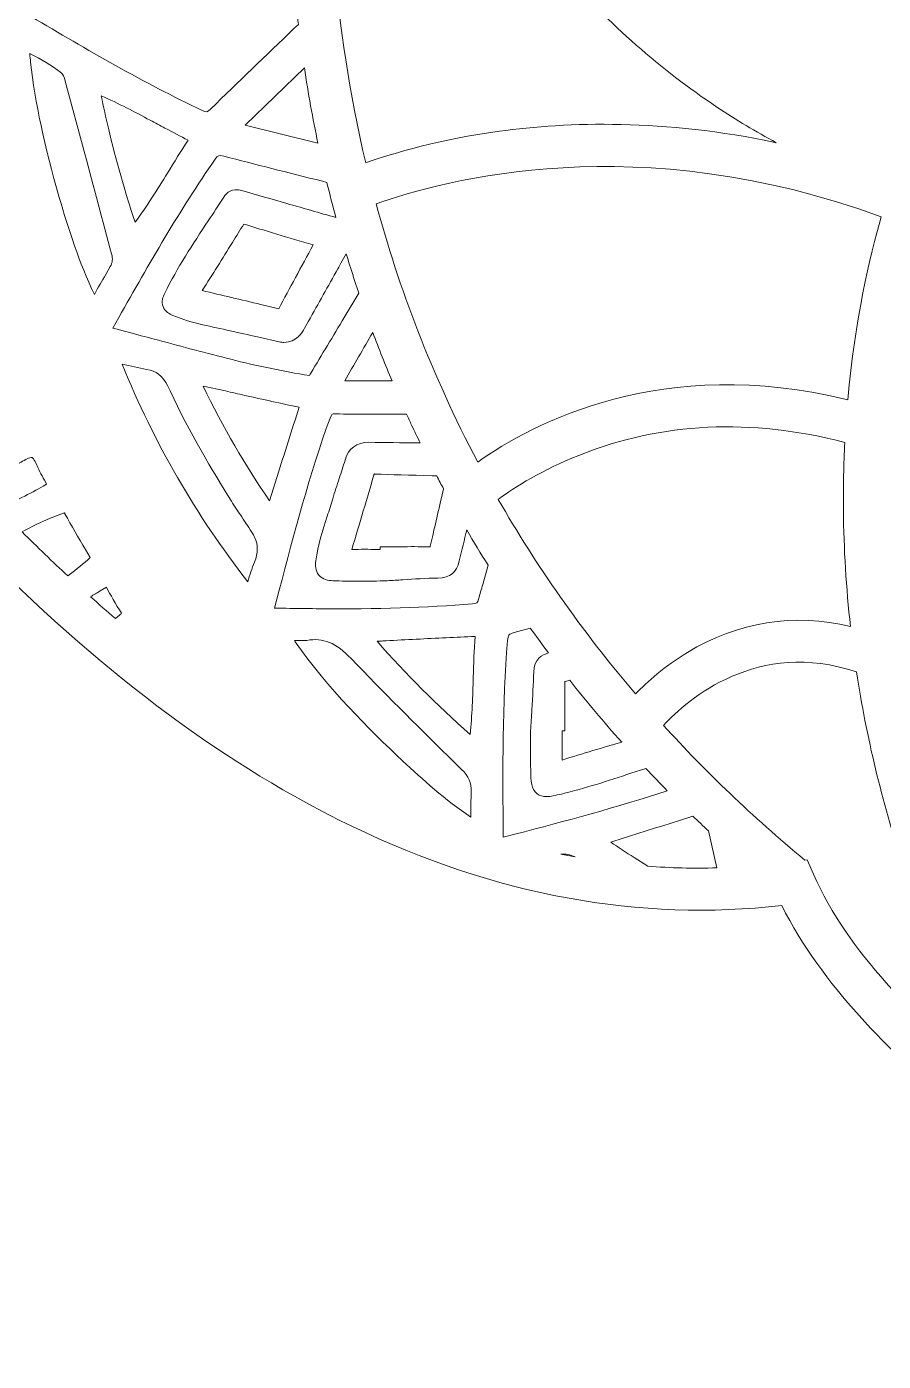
# Model space of a CAD drawing. Extents: x 126 to 2875, y -2951 to -49.
# Drawn here: x 1079 to 1402, y -2951 to -2448 of the extents above; entities that cross this region are included whole.
import ezdxf

# ---------------------------------------------------------------- set-up
doc = ezdxf.new("R2010")
doc.units = 0
doc.header["$MEASUREMENT"] = 0
doc.layers.add('Layer 1', color=7, linetype='Continuous')

# ---------------------------------------------------------------- blocks, each defined once
blk = doc.blocks.new('block 2')
at = {"layer": 'Layer 1', "lineweight": 0}
for points, knots in [([(2818.52, -1015.73), (2765.29, -1065.49), (2703.63, -1093.3), (2640.24, -1096.15), (2556.69, -1099.87), (2474.7, -1071.45), (2412.6, -1046.28), (2390.46, -1037.31), (2368.11, -1027.6), (2346.48, -1018.23), (2338.27, -1014.67), (2330.02, -1011.09), (2321.71, -1007.53), (2370.51, -1008.44), (2426.27, -1007.2), (2513.09, -924.65), (2568.78, -871.7), (2642.17, -798.11), (2625.81, -711.87), (2622.52, -694.49), (2611.09, -653.09), (2560.09, -612.54), (2565.36, -622.37), (2601.86, -692.87), (2569.54, -747.69), (2554.2, -773.71), (2526.78, -791.73), (2470.03, -803.98), (2455.63, -807.08), (2439.86, -809.44), (2422.81, -811.04), (2491.94, -734.79), (2533.75, -634.63), (2547.11, -513), (2561.91, -378.42), (2538.09, -252.24), (2515.5, -170.1), (2510.84, -153.21), (2505.7, -136.24), (2500.21, -119.65), (2496.11, -107.32), (2491.02, -97.85), (2485.03, -91.28), (2485.03, -91.28), (2489.08, -88.91), (2489.08, -88.91), (2488.22, -87.43), (2467.53, -52.75), (2420.58, -50.35), (2390.21, -48.79), (2356.11, -61.25), (2319.21, -87.4), (2293.72, -105.48), (2266.78, -130.21), (2238.64, -161.33), (2186.92, -191.97), (2146.46, -219.39), (2111.33, -247.55), (2059.02, -289.5), (2001.37, -329.63), (1934.36, -338.98), (1877.45, -346.93), (1826.29, -329.19), (1772.12, -310.4), (1744.15, -300.69), (1715.23, -290.66), (1685.52, -284.53), (1598.6, -266.59), (1534.9, -282.01), (1500.31, -329.06), (1465.72, -282.01), (1402.02, -266.61), (1315.1, -284.53), (1285.39, -290.66), (1256.47, -300.69), (1228.5, -310.4), (1174.33, -329.19), (1123.17, -346.93), (1066.26, -338.98), (999.25, -329.63), (941.6, -289.5), (889.29, -247.55), (854.16, -219.39), (813.72, -191.97), (761.98, -161.33), (733.84, -130.21), (706.9, -105.48), (681.41, -87.4), (644.51, -61.25), (610.42, -48.78), (580.04, -50.35), (533.09, -52.75), (512.4, -87.43), (511.54, -88.91), (511.54, -88.91), (515.6, -91.28), (515.6, -91.28), (509.6, -97.85), (504.51, -107.32), (500.43, -119.65), (494.91, -136.25), (489.76, -153.22), (485.12, -170.1), (462.53, -252.24), (438.71, -378.42), (453.51, -513), (466.87, -634.63), (508.68, -734.79), (577.81, -811.04), (560.76, -809.44), (544.99, -807.08), (530.59, -803.98), (473.84, -791.73), (446.42, -773.71), (431.08, -747.69), (398.76, -692.87), (435.26, -622.37), (440.53, -612.54), (389.53, -653.09), (378.1, -694.49), (374.81, -711.87), (358.45, -798.11), (431.84, -871.7), (487.53, -924.65), (574.36, -1007.2), (630.11, -1008.44), (678.91, -1007.53), (670.6, -1011.09), (662.35, -1014.67), (654.14, -1018.23), (632.51, -1027.6), (610.16, -1037.31), (588.02, -1046.28), (525.92, -1071.45), (443.9, -1099.88), (360.39, -1096.15), (296.99, -1093.3), (235.33, -1065.49), (182.1, -1015.73), (182.1, -1015.73), (125.87, -963.15), (125.87, -963.15), (125.87, -963.15), (170.22, -1026.07), (170.22, -1026.07), (219.77, -1096.34), (304.4, -1156.08), (385.84, -1178.26), (421.01, -1187.83), (457.96, -1193.28), (496.54, -1194.59), (485.65, -1205.66), (470.29, -1222.36), (453.05, -1244.47), (422.71, -1283.4), (380.73, -1347.02), (353.04, -1429.06), (321.9, -1521.35), (314.84, -1617.62), (332.07, -1715.18), (353.53, -1836.78), (412.97, -1960.62), (508.76, -2083.27), (508.76, -2083.27), (517.35, -2094.25), (517.35, -2094.25), (517.35, -2094.25), (522.39, -2081.24), (522.39, -2081.24), (522.59, -2080.7), (544.03, -2026.57), (607.28, -1966.45), (618.55, -1955.74), (631.63, -1944.41), (646.68, -1932.9), (644.92, -1962.85), (643.59, -2025.77), (654.99, -2105.75), (664.24, -2170.7), (680.05, -2233.27), (701.96, -2291.74), (729.36, -2364.83), (766.43, -2431.68), (812.16, -2490.44), (814.05, -2493.21), (839.63, -2531.25), (859.49, -2587.32), (878.32, -2640.42), (895.73, -2721.14), (871.87, -2804.06), (871.87, -2804.06), (865.62, -2825.84), (865.62, -2825.84), (865.62, -2825.84), (884.08, -2812.68), (884.08, -2812.68), (885.65, -2811.57), (922.92, -2784.71), (954.16, -2735.73), (978.8, -2697.08), (1003.28, -2637.97), (992.89, -2564.05), (993.48, -2564.79), (994.03, -2565.49), (994.54, -2566.17), (1016.21, -2595.31), (1039.76, -2622.73), (1064.5, -2647.63), (1109.21, -2692.65), (1155.37, -2726.78), (1201.72, -2749.11), (1255.68, -2775.1), (1310.13, -2785.14), (1363.64, -2778.93), (1378.87, -2809.5), (1404.34, -2833.21), (1429, -2856.2), (1455.2, -2880.59), (1479.94, -2903.62), (1493.04, -2933.91), (1493.04, -2933.91), (1500.31, -2950.67), (1500.31, -2950.67), (1500.31, -2950.67), (1507.58, -2933.91), (1507.58, -2933.91), (1520.68, -2903.62), (1545.42, -2880.59), (1571.62, -2856.2), (1596.29, -2833.21), (1621.76, -2809.5), (1636.98, -2778.93), (1690.49, -2785.14), (1744.94, -2775.1), (1798.9, -2749.11), (1845.25, -2726.78), (1891.43, -2692.65), (1936.12, -2647.63), (1960.86, -2622.73), (1984.41, -2595.33), (2006.08, -2566.18), (2006.59, -2565.5), (2007.14, -2564.79), (2007.73, -2564.05), (1997.35, -2637.97), (2021.82, -2697.08), (2046.46, -2735.73), (2077.7, -2784.71), (2114.98, -2811.57), (2116.54, -2812.68), (2116.54, -2812.68), (2135, -2825.84), (2135, -2825.84), (2135, -2825.84), (2128.75, -2804.06), (2128.75, -2804.06), (2104.89, -2721.14), (2122.3, -2640.42), (2141.13, -2587.32), (2161.01, -2531.22), (2186.59, -2493.18), (2188.46, -2490.44), (2234.19, -2431.68), (2271.26, -2364.83), (2298.65, -2291.74), (2320.57, -2233.27), (2336.38, -2170.7), (2345.63, -2105.75), (2357.03, -2025.77), (2355.7, -1962.85), (2353.94, -1932.9), (2368.99, -1944.41), (2382.07, -1955.74), (2393.34, -1966.45), (2456.59, -2026.57), (2478.03, -2080.7), (2478.23, -2081.24), (2478.23, -2081.24), (2483.25, -2094.29), (2483.25, -2094.29), (2483.25, -2094.29), (2491.86, -2083.27), (2491.86, -2083.27), (2587.65, -1960.62), (2647.09, -1836.78), (2668.55, -1715.18), (2685.78, -1617.62), (2678.72, -1521.35), (2647.58, -1429.06), (2619.89, -1347.02), (2577.91, -1283.4), (2547.57, -1244.47), (2530.33, -1222.36), (2514.97, -1205.66), (2504.08, -1194.59), (2542.66, -1193.28), (2579.61, -1187.83), (2614.78, -1178.26), (2696.22, -1156.08), (2780.85, -1096.34), (2830.4, -1026.07), (2830.4, -1026.07), (2874.75, -963.15), (2874.75, -963.15), (2874.75, -963.15), (2818.52, -1015.73), (2818.52, -1015.73)], [0, 0, 0, 0, 1, 1, 1, 2, 2, 2, 3, 3, 3, 4, 4, 4, 5, 5, 5, 6, 6, 6, 7, 7, 7, 8, 8, 8, 9, 9, 9, 10, 10, 10, 11, 11, 11, 12, 12, 12, 13, 13, 13, 14, 14, 14, 15, 15, 15, 16, 16, 16, 17, 17, 17, 18, 18, 18, 19, 19, 19, 20, 20, 20, 21, 21, 21, 22, 22, 22, 23, 23, 23, 24, 24, 24, 25, 25, 25, 26, 26, 26, 27, 27, 27, 28, 28, 28, 29, 29, 29, 30, 30, 30, 31, 31, 31, 32, 32, 32, 33, 33, 33, 34, 34, 34, 35, 35, 35, 36, 36, 36, 37, 37, 37, 38, 38, 38, 39, 39, 39, 40, 40, 40, 41, 41, 41, 42, 42, 42, 43, 43, 43, 44, 44, 44, 45, 45, 45, 46, 46, 46, 47, 47, 47, 48, 48, 48, 49, 49, 49, 50, 50, 50, 51, 51, 51, 52, 52, 52, 53, 53, 53, 54, 54, 54, 55, 55, 55, 56, 56, 56, 57, 57, 57, 58, 58, 58, 59, 59, 59, 60, 60, 60, 61, 61, 61, 62, 62, 62, 63, 63, 63, 64, 64, 64, 65, 65, 65, 66, 66, 66, 67, 67, 67, 68, 68, 68, 69, 69, 69, 70, 70, 70, 71, 71, 71, 72, 72, 72, 73, 73, 73, 74, 74, 74, 75, 75, 75, 76, 76, 76, 77, 77, 77, 78, 78, 78, 79, 79, 79, 80, 80, 80, 81, 81, 81, 82, 82, 82, 83, 83, 83, 84, 84, 84, 85, 85, 85, 86, 86, 86, 87, 87, 87, 88, 88, 88, 89, 89, 89, 90, 90, 90, 91, 91, 91, 92, 92, 92, 93, 93, 93, 94, 94, 94, 95, 95, 95, 96, 96, 96, 97, 97, 97, 98, 98, 98, 99, 99, 99, 100, 100, 100, 101, 101, 101, 102, 102, 102, 102]), ([(1080.94, -2444.11), (1080.94, -2444.11), (1080.03, -2443.57), (1080.03, -2443.57), (1080.03, -2443.57), (1083.94, -2439.61), (1083.94, -2439.61), (1099.82, -2423.59), (1116.22, -2407.02), (1133.7, -2392.22), (1135.18, -2390.96), (1135.39, -2391.01), (1136.83, -2391.82), (1149.78, -2399.13), (1162.65, -2406.27), (1176.91, -2414.17), (1176.91, -2414.17), (1178.65, -2415.14), (1178.65, -2415.14), (1178.84, -2418.26), (1179.05, -2421.41), (1179.3, -2424.57), (1179.89, -2432.09), (1180.63, -2439.55), (1181.52, -2446.97), (1181.52, -2446.97), (1179.84, -2448.58), (1179.84, -2448.58), (1169.25, -2458.76), (1158.88, -2468.74), (1148.46, -2478.88), (1147.18, -2480.15), (1146.98, -2480.18), (1145.3, -2479.39), (1123.15, -2468.99), (1101.69, -2456.34), (1080.94, -2444.11)], [0, 0, 0, 0, 1, 1, 1, 2, 2, 2, 3, 3, 3, 4, 4, 4, 5, 5, 5, 6, 6, 6, 7, 7, 7, 8, 8, 8, 9, 9, 9, 10, 10, 10, 11, 11, 11, 12, 12, 12, 12]), ([(1281.26, -2427.12), (1298.62, -2446.91), (1317.98, -2463.99), (1339.23, -2478.15), (1346.46, -2482.98), (1353.92, -2487.41), (1361.58, -2491.56), (1319.22, -2482.51), (1282.95, -2483.73), (1257.29, -2487.24), (1234.89, -2490.3), (1217.66, -2495.35), (1206.89, -2499.14), (1200.59, -2472.47), (1197, -2447.3), (1195.18, -2424.54), (1208.66, -2420.3), (1242.41, -2412.78), (1281.26, -2427.12)], [0, 0, 0, 0, 1, 1, 1, 2, 2, 2, 3, 3, 3, 4, 4, 4, 5, 5, 5, 6, 6, 6, 6]), ([(1110.66, -2538.24), (1110.66, -2538.24), (1108.95, -2541.19), (1108.95, -2541.19), (1107.55, -2543.64), (1106.09, -2546.16), (1104.68, -2548.69), (1098.9, -2536.68), (1094.91, -2524.06), (1091.46, -2512.17), (1085.8, -2492.61), (1082.34, -2476.43), (1080.63, -2461.25), (1080.52, -2460.12), (1080.4, -2459.05), (1080.33, -2457.94), (1084.66, -2460.22), (1088.45, -2462.42), (1092.05, -2465.05), (1092.86, -2465.65), (1093.28, -2466.74), (1093.71, -2468.31), (1093.71, -2468.31), (1101.04, -2495.71), (1101.04, -2495.71), (1104.41, -2508.29), (1107.78, -2520.89), (1111.17, -2533.48), (1111.66, -2535.3), (1111.5, -2536.76), (1110.66, -2538.24)], [0, 0, 0, 0, 1, 1, 1, 2, 2, 2, 3, 3, 3, 4, 4, 4, 5, 5, 5, 6, 6, 6, 7, 7, 7, 8, 8, 8, 9, 9, 9, 10, 10, 10, 10]), ([(1183.78, -2463.32), (1185.24, -2472.88), (1186.93, -2482.38), (1188.89, -2491.75), (1188.89, -2491.75), (1161.46, -2484.9), (1161.46, -2484.9), (1161.46, -2484.9), (1183.78, -2463.32), (1183.78, -2463.32)], [0, 0, 0, 0, 1, 1, 1, 2, 2, 2, 3, 3, 3, 3]), ([(1109.95, -2486.07), (1109, -2482.05), (1108.11, -2478.01), (1107.28, -2473.91), (1113.83, -2476.73), (1119.86, -2479.96), (1125.72, -2483.11), (1127.57, -2484.11), (1129.41, -2485.09), (1131.26, -2486.07), (1134.11, -2487.57), (1137.05, -2489.11), (1140.04, -2490.61), (1137.32, -2494.7), (1134.72, -2498.89), (1132.22, -2502.98), (1128.39, -2509.18), (1124.47, -2515.59), (1120.03, -2521.51), (1116.12, -2509.85), (1112.78, -2498.12), (1109.95, -2486.07)], [0, 0, 0, 0, 1, 1, 1, 2, 2, 2, 3, 3, 3, 4, 4, 4, 5, 5, 5, 6, 6, 6, 7, 7, 7, 7]), ([(1210.82, -2514.61), (1236.3, -2505.49), (1309.78, -2485.77), (1401.14, -2519.52), (1396.82, -2534.35), (1391.26, -2558), (1388.52, -2588.42), (1318.65, -2571.2), (1269.8, -2597.18), (1249.09, -2611.88), (1231.55, -2578.67), (1219.27, -2545.78), (1210.82, -2514.61)], [0, 0, 0, 0, 1, 1, 1, 2, 2, 2, 3, 3, 3, 4, 4, 4, 4]), ([(1156.11, -2573.16), (1146.99, -2570.87), (1137.76, -2568.38), (1128.82, -2565.99), (1123.07, -2564.46), (1117.33, -2562.91), (1111.58, -2561.4), (1111.58, -2561.4), (1113.88, -2557.38), (1113.88, -2557.38), (1125.16, -2537.47), (1136.86, -2516.89), (1150.16, -2497.81), (1151.25, -2496.25), (1151.54, -2496.15), (1153.48, -2496.66), (1165.26, -2499.68), (1177.42, -2502.77), (1190.63, -2506.09), (1190.63, -2506.09), (1192.25, -2506.51), (1192.25, -2506.51), (1193.33, -2510.94), (1194.47, -2515.37), (1195.65, -2519.75), (1189.5, -2517.98), (1183.34, -2516.23), (1177.16, -2514.45), (1171.53, -2512.84), (1165.88, -2511.22), (1160.23, -2509.59), (1156.55, -2508.53), (1154.5, -2510.35), (1153.4, -2512.06), (1151.47, -2515.07), (1149.51, -2518.06), (1147.53, -2521.04), (1141.82, -2529.7), (1135.91, -2538.64), (1131.18, -2548.23), (1130.51, -2549.59), (1129.83, -2551.4), (1130.55, -2553.3), (1131.26, -2555.2), (1133, -2556.1), (1134.25, -2556.61), (1137.89, -2558.11), (1141.59, -2559.27), (1145.54, -2560.15), (1152.41, -2561.67), (1159.29, -2563.21), (1166.16, -2564.74), (1166.16, -2564.74), (1174.82, -2566.69), (1174.82, -2566.69), (1174.82, -2566.69), (1175.23, -2566.75), (1175.23, -2566.75), (1175.52, -2566.78), (1175.82, -2566.8), (1176.09, -2566.8), (1180.85, -2566.8), (1182.99, -2562.97), (1183.83, -2561.48), (1183.83, -2561.48), (1185.36, -2558.74), (1185.36, -2558.74), (1189.05, -2552.17), (1192.74, -2545.6), (1196.41, -2539.02), (1196.81, -2538.32), (1197.19, -2537.64), (1197.58, -2536.95), (1198.25, -2535.79), (1198.91, -2534.62), (1199.56, -2533.4), (1201.07, -2538.39), (1202.63, -2543.34), (1204.3, -2548.26), (1204.3, -2548.26), (1198.8, -2557.4), (1198.8, -2557.4), (1194.61, -2564.41), (1190.4, -2571.41), (1186.19, -2578.4), (1186.03, -2578.67), (1185.87, -2578.96), (1185.71, -2579.26), (1185.71, -2579.27), (1185.71, -2579.27), (1185.7, -2579.29), (1175.79, -2577.69), (1165.83, -2575.62), (1156.11, -2573.16)], [0, 0, 0, 0, 1, 1, 1, 2, 2, 2, 3, 3, 3, 4, 4, 4, 5, 5, 5, 6, 6, 6, 7, 7, 7, 8, 8, 8, 9, 9, 9, 10, 10, 10, 11, 11, 11, 12, 12, 12, 13, 13, 13, 14, 14, 14, 15, 15, 15, 16, 16, 16, 17, 17, 17, 18, 18, 18, 19, 19, 19, 20, 20, 20, 21, 21, 21, 22, 22, 22, 23, 23, 23, 24, 24, 24, 25, 25, 25, 26, 26, 26, 27, 27, 27, 28, 28, 28, 29, 29, 29, 30, 30, 30, 31, 31, 31, 31]), ([(1187.1, -2530.09), (1182.64, -2538.26), (1178.24, -2546.44), (1174.12, -2554.12), (1174.12, -2554.12), (1167.32, -2552.49), (1167.32, -2552.49), (1159.94, -2550.73), (1152.63, -2548.99), (1145.31, -2547.27), (1149.15, -2541.22), (1152.96, -2535.11), (1156.65, -2529.17), (1158.11, -2526.83), (1159.55, -2524.49), (1160.95, -2522.21), (1168.95, -2524.68), (1177.53, -2527.26), (1187.1, -2530.09)], [0, 0, 0, 0, 1, 1, 1, 2, 2, 2, 3, 3, 3, 4, 4, 4, 5, 5, 5, 6, 6, 6, 6]), ([(1209.55, -2563.03), (1211.85, -2569.16), (1214.27, -2575.24), (1216.8, -2581.27), (1216.8, -2581.27), (1198.98, -2581.27), (1198.98, -2581.27), (1202.46, -2575.24), (1205.99, -2569.18), (1209.55, -2563.03)], [0, 0, 0, 0, 1, 1, 1, 2, 2, 2, 3, 3, 3, 3]), ([(1115.14, -2575), (1118.34, -2575.74), (1121.33, -2576.38), (1124.28, -2576.99), (1124.28, -2576.99), (1125.73, -2577.3), (1125.73, -2577.3), (1128.84, -2577.96), (1131, -2580.18), (1133.21, -2584.99), (1140.44, -2600.69), (1149.34, -2615.48), (1156.27, -2626.61), (1157.54, -2628.63), (1158.88, -2630.63), (1160.18, -2632.54), (1161.6, -2634.65), (1163.08, -2636.82), (1164.39, -2638.97), (1164.64, -2639.38), (1164.86, -2639.79), (1165.05, -2640.22), (1166.42, -2643.12), (1166.38, -2646.14), (1164.99, -2649.59), (1164.01, -2651.98), (1163.23, -2654.42), (1162.46, -2656.97), (1142.8, -2631.69), (1127.25, -2604.76), (1115.14, -2575)], [0, 0, 0, 0, 1, 1, 1, 2, 2, 2, 3, 3, 3, 4, 4, 4, 5, 5, 5, 6, 6, 6, 7, 7, 7, 8, 8, 8, 9, 9, 9, 10, 10, 10, 10]), ([(1145.6, -2583.22), (1145.6, -2583.22), (1154.01, -2585.1), (1154.01, -2585.1), (1156.46, -2585.64), (1158.91, -2586.19), (1161.37, -2586.75), (1168.06, -2588.25), (1174.98, -2589.82), (1181.82, -2591.21), (1181.82, -2591.21), (1181.83, -2591.21), (1181.83, -2591.21), (1179.02, -2599.92), (1176.28, -2608.62), (1173.54, -2617.34), (1173.54, -2617.34), (1170.66, -2626.53), (1170.66, -2626.53), (1161.54, -2613.28), (1153.12, -2598.71), (1145.6, -2583.22)], [0, 0, 0, 0, 1, 1, 1, 2, 2, 2, 3, 3, 3, 4, 4, 4, 5, 5, 5, 6, 6, 6, 7, 7, 7, 7]), ([(1250.98, -2657.95), (1250.46, -2659.82), (1249.92, -2661.67), (1249.39, -2663.54), (1248.98, -2665.04), (1248.81, -2665.18), (1247.13, -2665.31), (1229.72, -2666.73), (1210.93, -2667.32), (1189.64, -2667.13), (1187.8, -2667.11), (1185.98, -2667.08), (1184.16, -2667.07), (1180.27, -2667.02), (1176.37, -2666.95), (1172.49, -2666.97), (1172.49, -2666.97), (1174.3, -2660.12), (1174.3, -2660.12), (1179.95, -2638.68), (1185.81, -2616.49), (1193.45, -2595.31), (1194.02, -2593.73), (1194.16, -2593.73), (1195.42, -2593.74), (1203.69, -2593.84), (1211.85, -2593.84), (1220.87, -2593.82), (1220.87, -2593.82), (1222.29, -2593.82), (1222.29, -2593.82), (1222.93, -2595.21), (1223.54, -2596.62), (1224.19, -2598.02), (1225.24, -2600.25), (1226.33, -2602.45), (1227.41, -2604.65), (1227.41, -2604.65), (1226.58, -2604.65), (1226.58, -2604.65), (1220.43, -2604.59), (1214.27, -2604.54), (1208.11, -2604.43), (1203.47, -2604.38), (1200.45, -2606.63), (1199.1, -2611.17), (1198.42, -2613.47), (1197.65, -2615.81), (1196.9, -2618.07), (1196.08, -2620.56), (1195.24, -2623.11), (1194.48, -2625.69), (1193.85, -2627.87), (1193.12, -2630.1), (1192.42, -2632.24), (1190.67, -2637.62), (1188.86, -2643.18), (1188.09, -2649.08), (1187.88, -2650.59), (1187.79, -2652.8), (1189.24, -2654.51), (1190.67, -2656.22), (1192.8, -2656.52), (1194.51, -2656.59), (1197.68, -2656.73), (1200.92, -2656.79), (1204.26, -2656.79), (1207.75, -2656.79), (1211.34, -2656.71), (1215.12, -2656.57), (1217.02, -2656.46), (1218.92, -2656.35), (1220.82, -2656.22), (1225.19, -2655.95), (1229.7, -2655.65), (1234.12, -2655.56), (1238.68, -2655.46), (1241.16, -2653.48), (1242.16, -2649.15), (1243.09, -2645.09), (1244.06, -2641.09), (1244.96, -2637.46), (1247.57, -2641.91), (1250.25, -2646.33), (1253, -2650.71), (1253, -2650.71), (1250.98, -2657.95), (1250.98, -2657.95)], [0, 0, 0, 0, 1, 1, 1, 2, 2, 2, 3, 3, 3, 4, 4, 4, 5, 5, 5, 6, 6, 6, 7, 7, 7, 8, 8, 8, 9, 9, 9, 10, 10, 10, 11, 11, 11, 12, 12, 12, 13, 13, 13, 14, 14, 14, 15, 15, 15, 16, 16, 16, 17, 17, 17, 18, 18, 18, 19, 19, 19, 20, 20, 20, 21, 21, 21, 22, 22, 22, 23, 23, 23, 24, 24, 24, 25, 25, 25, 26, 26, 26, 27, 27, 27, 28, 28, 28, 29, 29, 29, 29]), ([(1287.12, -2609.35), (1318.36, -2596.86), (1352.08, -2595.26), (1387.4, -2604.49), (1386.99, -2612.61), (1386.76, -2621.11), (1386.86, -2630.01), (1386.99, -2644.63), (1387.9, -2659.26), (1389.53, -2673.86), (1368.32, -2668.68), (1347.22, -2671.99), (1328.08, -2683.62), (1319.46, -2688.86), (1312.89, -2694.78), (1308.58, -2699.23), (1287.96, -2675.11), (1270.89, -2650.48), (1256.82, -2625.92), (1263.23, -2621.27), (1273.49, -2614.8), (1287.12, -2609.35)], [0, 0, 0, 0, 1, 1, 1, 2, 2, 2, 3, 3, 3, 4, 4, 4, 5, 5, 5, 6, 6, 6, 7, 7, 7, 7]), ([(1069.78, -2629.06), (1069.78, -2629.06), (1068.92, -2629.5), (1068.92, -2629.5), (1066.12, -2626.59), (1063.32, -2623.64), (1060.55, -2620.67), (1064.52, -2618.17), (1068.92, -2615.84), (1073.99, -2613.58), (1075.08, -2613.1), (1076.11, -2612.49), (1077.09, -2611.9), (1078.48, -2611.06), (1080.4, -2609.9), (1081.19, -2610.21), (1081.89, -2610.46), (1082.77, -2612.52), (1083.37, -2613.88), (1083.83, -2614.95), (1084.32, -2616.08), (1084.94, -2617.12), (1085.56, -2618.17), (1086.3, -2619.42), (1086.65, -2620.18), (1085.99, -2620.64), (1084.77, -2621.3), (1083.66, -2621.92), (1080.94, -2623.44), (1078.07, -2624.88), (1075.3, -2626.26), (1073.45, -2627.17), (1071.6, -2628.09), (1069.78, -2629.06)], [0, 0, 0, 0, 1, 1, 1, 2, 2, 2, 3, 3, 3, 4, 4, 4, 5, 5, 5, 6, 6, 6, 7, 7, 7, 8, 8, 8, 9, 9, 9, 10, 10, 10, 11, 11, 11, 11]), ([(1236.22, -2621.98), (1236.22, -2621.98), (1235.42, -2625.37), (1235.42, -2625.37), (1233.74, -2632.49), (1232.39, -2638.3), (1231.21, -2643.62), (1231.21, -2643.69), (1231.19, -2643.73), (1231.17, -2643.78), (1231.08, -2643.8), (1230.97, -2643.8), (1230.81, -2643.8), (1227.15, -2643.73), (1223.51, -2643.75), (1219.86, -2643.76), (1219.86, -2643.76), (1212.4, -2643.76), (1212.4, -2643.76), (1212.4, -2643.76), (1212.4, -2644.78), (1212.4, -2644.78), (1212.02, -2644.78), (1211.64, -2644.76), (1211.26, -2644.76), (1208.11, -2644.76), (1204.85, -2644.73), (1201.62, -2644.79), (1204.64, -2635.04), (1207.49, -2625.23), (1209.95, -2616.76), (1209.99, -2616.58), (1210.04, -2616.47), (1210.07, -2616.38), (1210.14, -2616.36), (1210.22, -2616.36), (1210.31, -2616.38), (1216.56, -2616.62), (1223.43, -2616.81), (1231.92, -2617.01), (1231.92, -2617.01), (1233.64, -2617.06), (1233.64, -2617.06), (1234.51, -2618.71), (1235.35, -2620.35), (1236.22, -2621.98)], [0, 0, 0, 0, 1, 1, 1, 2, 2, 2, 3, 3, 3, 4, 4, 4, 5, 5, 5, 6, 6, 6, 7, 7, 7, 8, 8, 8, 9, 9, 9, 10, 10, 10, 11, 11, 11, 12, 12, 12, 13, 13, 13, 14, 14, 14, 15, 15, 15, 15]), ([(1095.13, -2654.37), (1095.13, -2654.37), (1094.63, -2654.75), (1094.63, -2654.75), (1088.9, -2649.42), (1083.17, -2643.89), (1077.45, -2638.18), (1082.53, -2635.34), (1087.76, -2632.98), (1093.01, -2631.16), (1093.19, -2631.1), (1093.31, -2631.07), (1093.41, -2631.04), (1093.46, -2631.12), (1093.52, -2631.21), (1093.58, -2631.32), (1096.05, -2635.88), (1098.71, -2640.41), (1101.28, -2644.78), (1101.28, -2644.78), (1103.08, -2647.85), (1103.08, -2647.85), (1100.61, -2650.14), (1097.94, -2652.34), (1095.13, -2654.37)], [0, 0, 0, 0, 1, 1, 1, 2, 2, 2, 3, 3, 3, 4, 4, 4, 5, 5, 5, 6, 6, 6, 7, 7, 7, 8, 8, 8, 8]), ([(1114.92, -2668.85), (1114.84, -2668.93), (1114.73, -2669.03), (1114.61, -2669.14), (1114.27, -2669.42), (1113.94, -2669.71), (1113.61, -2669.98), (1113.61, -2669.98), (1112.58, -2670.82), (1112.58, -2670.82), (1109.46, -2668.14), (1106.36, -2665.4), (1103.24, -2662.62), (1104.44, -2661.89), (1105.65, -2661.18), (1106.85, -2660.45), (1106.85, -2660.45), (1109.21, -2659.02), (1109.21, -2659.02), (1110.71, -2661.81), (1112.69, -2665.4), (1114.92, -2668.84), (1114.92, -2668.85), (1114.92, -2668.85), (1114.92, -2668.85)], [0, 0, 0, 0, 1, 1, 1, 2, 2, 2, 3, 3, 3, 4, 4, 4, 5, 5, 5, 6, 6, 6, 7, 7, 7, 8, 8, 8, 8]), ([(1258.73, -2753.21), (1258.43, -2727.03), (1258.35, -2703.36), (1260.33, -2679.14), (1260.41, -2678.08), (1260.52, -2677.47), (1260.87, -2677.05), (1261.2, -2676.63), (1261.77, -2676.41), (1262.77, -2676.14), (1262.77, -2676.14), (1268.91, -2674.41), (1268.91, -2674.41), (1271.16, -2677.56), (1273.46, -2680.68), (1275.78, -2683.77), (1273.28, -2684.46), (1270.29, -2686.05), (1270.18, -2691.05), (1270.07, -2695.48), (1269.8, -2700.04), (1269.47, -2705.33), (1269.32, -2707.73), (1269.17, -2710.31), (1269.01, -2713.16), (1269.01, -2713.16), (1269.01, -2713.34), (1269.01, -2713.34), (1269.01, -2714.13), (1268.99, -2715.11), (1268.99, -2716.22), (1268.96, -2719.34), (1268.93, -2723.61), (1269.04, -2727.88), (1269.15, -2732.22), (1269.23, -2735.09), (1271.48, -2736.81), (1272.49, -2737.6), (1273.65, -2737.9), (1274.96, -2737.9), (1276.56, -2737.9), (1278.43, -2737.46), (1280.61, -2736.94), (1289.54, -2734.83), (1298.34, -2731.94), (1306.82, -2729.12), (1306.82, -2729.12), (1312.41, -2727.28), (1312.41, -2727.28), (1315.07, -2730.12), (1317.76, -2732.9), (1320.49, -2735.69), (1301.62, -2741.96), (1282.05, -2747.1), (1263.12, -2752.07), (1263.12, -2752.07), (1258.73, -2753.21), (1258.73, -2753.21)], [0, 0, 0, 0, 1, 1, 1, 2, 2, 2, 3, 3, 3, 4, 4, 4, 5, 5, 5, 6, 6, 6, 7, 7, 7, 8, 8, 8, 9, 9, 9, 10, 10, 10, 11, 11, 11, 12, 12, 12, 13, 13, 13, 14, 14, 14, 15, 15, 15, 16, 16, 16, 17, 17, 17, 18, 18, 18, 19, 19, 19, 19]), ([(1246.53, -2745.71), (1236.84, -2739.15), (1228.17, -2731.37), (1220.89, -2724.53), (1207.86, -2712.28), (1192.85, -2697.38), (1180.35, -2679.6), (1180.25, -2679.46), (1180.14, -2679.32), (1180.03, -2679.16), (1180.33, -2679.16), (1180.61, -2679.16), (1180.92, -2679.13), (1181.22, -2679.1), (1181.53, -2679.08), (1181.88, -2679.08), (1182.21, -2679.08), (1182.56, -2679.1), (1182.93, -2679.1), (1183.32, -2679.11), (1183.72, -2679.11), (1184.1, -2679.11), (1184.1, -2679.11), (1184.67, -2679.06), (1184.67, -2679.06), (1190.84, -2677.96), (1195.68, -2679.94), (1201.38, -2685.9), (1213.3, -2698.41), (1225.81, -2710.72), (1237.9, -2722.63), (1237.9, -2722.63), (1243.03, -2727.69), (1243.03, -2727.69), (1245.6, -2730.21), (1246.7, -2732.81), (1246.62, -2736.08), (1246.55, -2739.07), (1246.47, -2742.38), (1246.53, -2745.71)], [0, 0, 0, 0, 1, 1, 1, 2, 2, 2, 3, 3, 3, 4, 4, 4, 5, 5, 5, 6, 6, 6, 7, 7, 7, 8, 8, 8, 9, 9, 9, 10, 10, 10, 11, 11, 11, 12, 12, 12, 13, 13, 13, 13]), ([(1247.42, -2692.93), (1247.21, -2700.02), (1247, -2707.34), (1246.2, -2714.49), (1233.61, -2703.32), (1222.07, -2691.78), (1211.15, -2679.41), (1211.86, -2679.35), (1212.59, -2679.32), (1213.35, -2679.27), (1213.35, -2679.27), (1214.59, -2679.21), (1214.59, -2679.21), (1222.12, -2678.76), (1229.8, -2678.42), (1237.22, -2678.1), (1240.83, -2677.92), (1244.46, -2677.77), (1248.08, -2677.59), (1247.72, -2682.74), (1247.57, -2687.91), (1247.42, -2692.93)], [0, 0, 0, 0, 1, 1, 1, 2, 2, 2, 3, 3, 3, 4, 4, 4, 5, 5, 5, 6, 6, 6, 7, 7, 7, 7]), ([(1439.79, -2844.61), (1413.71, -2820.33), (1389.08, -2797.38), (1375.57, -2767.12), (1375.57, -2767.12), (1373.15, -2761.7), (1373.15, -2761.7), (1373.15, -2761.7), (1372.28, -2761.82), (1372.28, -2761.82), (1352.48, -2745.38), (1334.83, -2728.39), (1319.08, -2711.1), (1328.32, -2701.13), (1354.49, -2678.43), (1391.81, -2690.97), (1395.53, -2715.39), (1401.34, -2739.64), (1409.24, -2763.56), (1419.44, -2794.45), (1433.11, -2824.76), (1450.11, -2854.27), (1446.68, -2851.02), (1443.23, -2847.81), (1439.79, -2844.61)], [0, 0, 0, 0, 1, 1, 1, 2, 2, 2, 3, 3, 3, 4, 4, 4, 5, 5, 5, 6, 6, 6, 7, 7, 7, 8, 8, 8, 8]), ([(1280.93, -2714.33), (1280.93, -2713.94), (1280.93, -2713.54), (1280.91, -2713.16), (1280.91, -2713.16), (1281.96, -2713.16), (1281.96, -2713.16), (1281.96, -2713.16), (1281.96, -2705.63), (1281.96, -2705.63), (1281.97, -2702.06), (1281.99, -2698.39), (1281.92, -2694.75), (1281.92, -2694.75), (1281.92, -2694.56), (1281.92, -2694.56), (1281.99, -2694.55), (1282.08, -2694.53), (1282.18, -2694.5), (1282.18, -2694.5), (1283.74, -2694.09), (1283.74, -2694.09), (1290.01, -2702), (1296.54, -2709.79), (1303.34, -2717.4), (1296.5, -2719.38), (1288.68, -2721.68), (1280.88, -2724.13), (1280.96, -2720.84), (1280.94, -2717.53), (1280.93, -2714.33)], [0, 0, 0, 0, 1, 1, 1, 2, 2, 2, 3, 3, 3, 4, 4, 4, 5, 5, 5, 6, 6, 6, 7, 7, 7, 8, 8, 8, 9, 9, 9, 10, 10, 10, 10]), ([(1313.12, -2764.15), (1313.12, -2764.15), (1308.01, -2760.9), (1308.01, -2760.9), (1304.91, -2758.91), (1302.01, -2756.99), (1299.19, -2755.08), (1307.57, -2752.4), (1315.96, -2749.78), (1324.35, -2747.15), (1324.35, -2747.15), (1330.19, -2745.31), (1330.19, -2745.31), (1332.1, -2747.18), (1334.08, -2749.02), (1336.05, -2750.87), (1336.05, -2750.87), (1339.12, -2764.77), (1339.12, -2764.77), (1330.46, -2765), (1321.78, -2764.8), (1313.12, -2764.15)], [0, 0, 0, 0, 1, 1, 1, 2, 2, 2, 3, 3, 3, 4, 4, 4, 5, 5, 5, 6, 6, 6, 7, 7, 7, 7]), ([(1280.39, -2759.64), (1282.18, -2759.37), (1283.92, -2759.76), (1285.74, -2760.65), (1283.95, -2760.32), (1282.18, -2760), (1280.39, -2759.64)], [0, 0, 0, 0, 1, 1, 1, 2, 2, 2, 2])]:
    blk.add_open_spline(points, degree=3, knots=knots, dxfattribs=at)

msp = doc.modelspace()

# ---------------------------------------------------------------- block references
at = {"layer": 'Layer 1'}
msp.add_blockref('block 2', (0, 0), dxfattribs=at)

doc.saveas('drawing.dxf')
